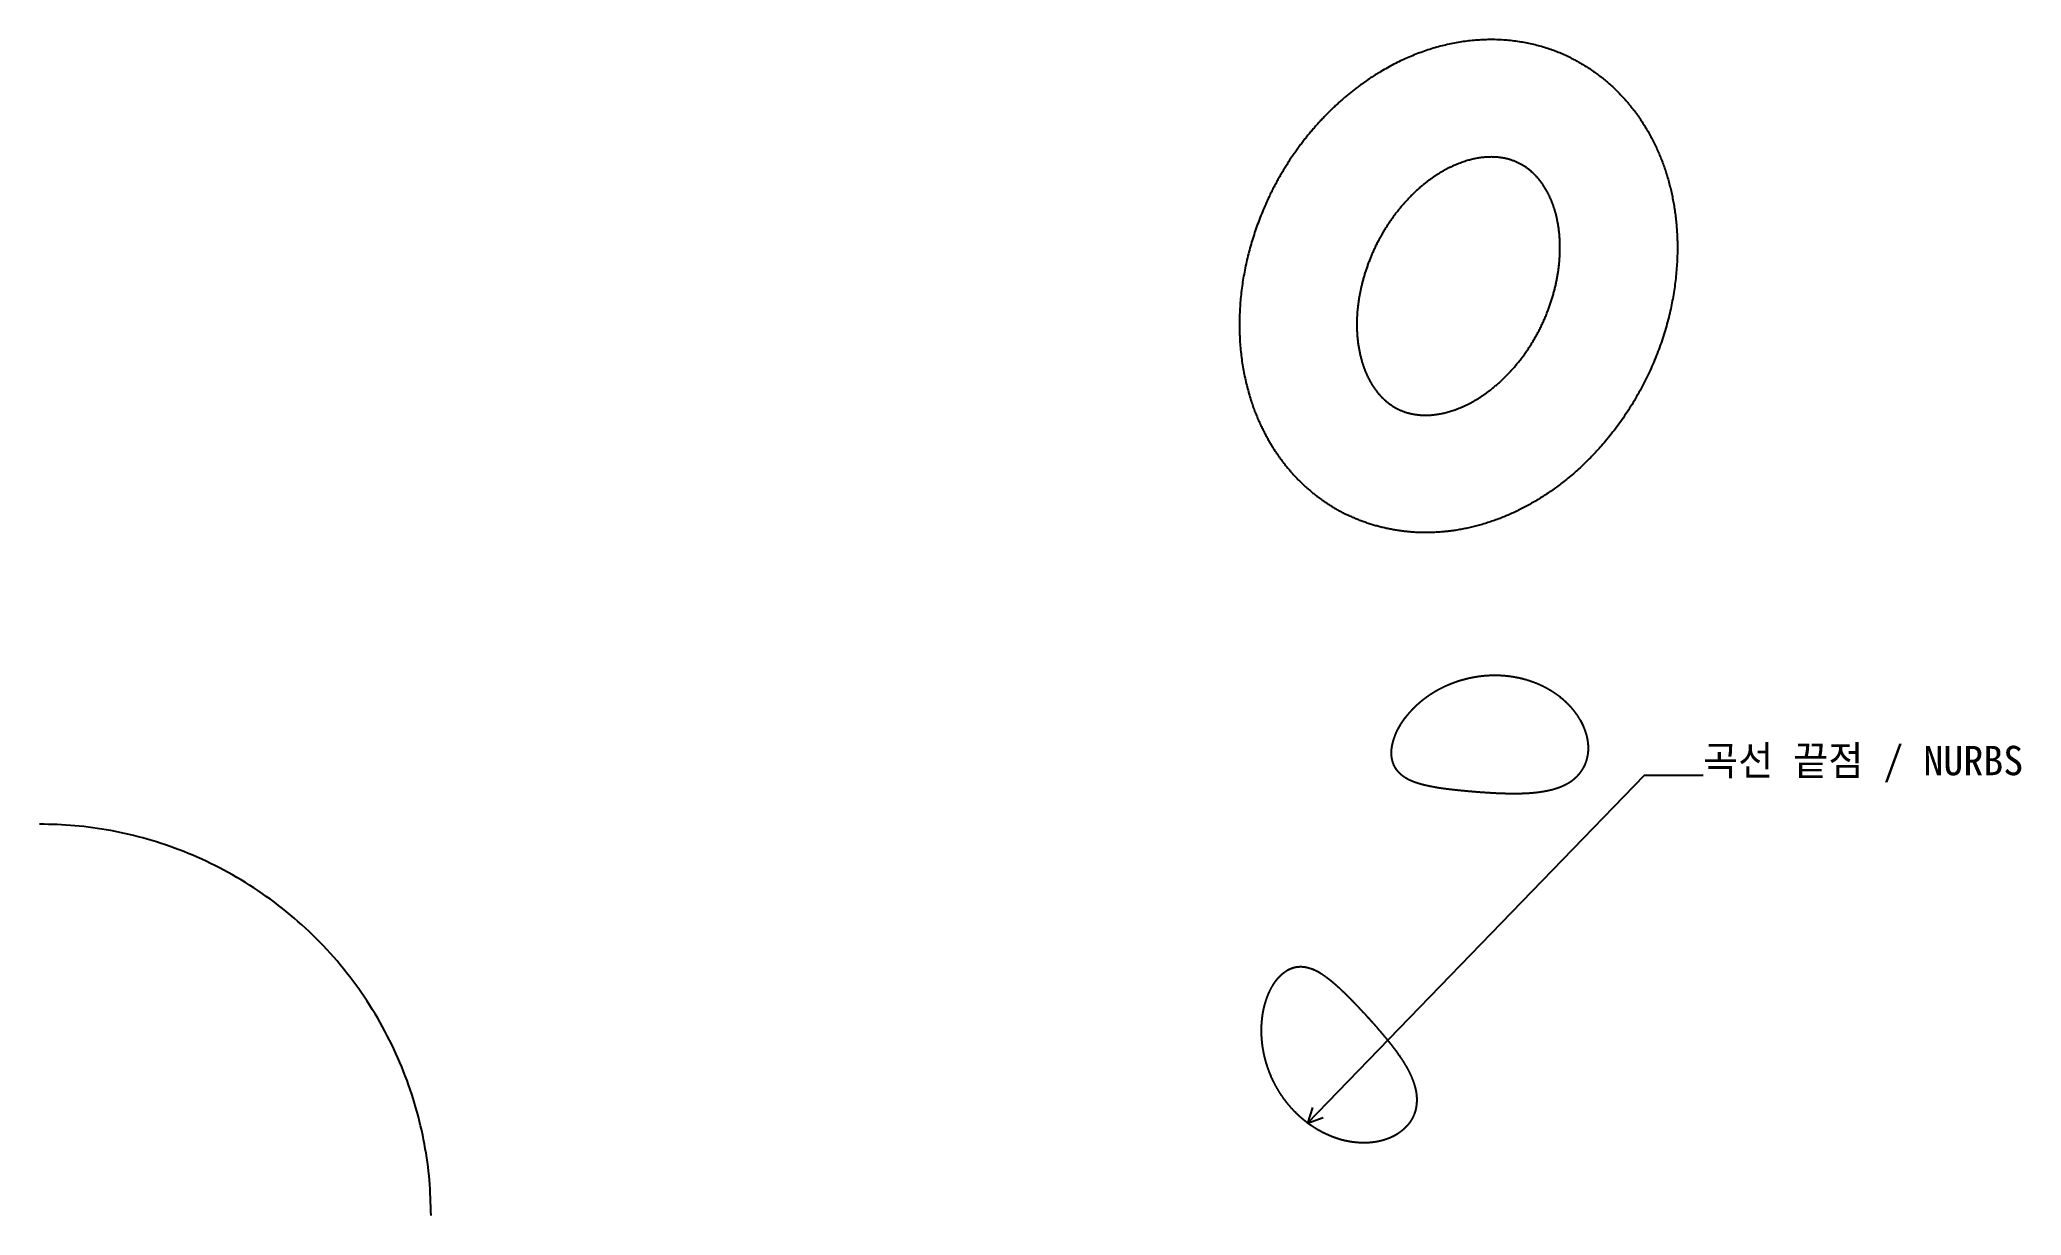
# Model space of a CAD drawing. Header units: millimetres. Extents: x 0 to 203, y 0 to 120.
import ezdxf

# ---------------------------------------------------------------- set-up
doc = ezdxf.new("R2010")
doc.units = ezdxf.units.MM
doc.layers.add('Default', color=7, linetype='CONTINUOUS', lineweight=25, true_color=0x4f8cff)

msp = doc.modelspace()

# ---------------------------------------------------------------- linework, layer by layer
at = {"layer": 'Default', "linetype": 'CONTINUOUS', "lineweight": 25, "true_color": 0x4f8cff}
for points in [[(129.59, 9.44, 0), (164, 45, 0), (170, 45, 0)], [(130.1, 11.04, 0), (129.59, 9.44, 0), (131.17, 10, 0)]]:
    msp.add_polyline3d(points, dxfattribs=at)
for points, degree, knots in [([(156.41, 118.36), (151.92, 120.57), (146.57, 121.05), (141.35, 119.57), (136.74, 116.74), (133.29, 114.61), (130.17, 111.69), (127.6, 108.16), (125.73, 104.3), (123.28, 99.23), (122.01, 93.59), (122.23, 88), (123.88, 83.09), (125.14, 79.32), (127.25, 75.94), (130.18, 73.3), (133.59, 71.64)], 4, [0, 0, 0, 0, 0, 0.25, 0.25, 0.25, 0.25, 0.5, 0.5, 0.5, 0.5, 0.75, 0.75, 0.75, 0.75, 1, 1, 1, 1, 1]), ([(155.38, 98.92), (155.38, 96.63), (154.96, 94.13), (154.07, 91.64), (152.79, 89.33), (151.24, 87.36), (149.81, 85.55), (148.15, 84.01), (146.38, 82.89), (144.65, 82.22), (143.1, 81.94), (141.38, 81.62), (139.87, 81.8), (138.7, 82.27), (137.58, 83.03), (136.62, 84.27), (135.87, 85.26), (135.21, 86.53), (134.75, 88.09), (134.55, 89.9), (134.63, 91.79), (134.73, 94.01), (135.22, 96.39), (136.12, 98.73), (137.37, 100.9), (138.85, 102.75), (140.28, 104.55), (141.95, 106.07), (143.72, 107.17), (145.45, 107.82), (146.99, 108.08), (148.7, 108.38), (150.2, 108.18), (151.36, 107.7), (152.48, 106.92), (153.43, 105.66), (154.11, 104.75), (154.71, 103.6), (155.15, 102.21), (155.38, 100.62), (155.38, 98.92)], 5, [0, 0, 0, 0, 0, 0, 0.125, 0.125, 0.125, 0.125, 0.125, 0.25, 0.25, 0.25, 0.25, 0.25, 0.375, 0.375, 0.375, 0.375, 0.375, 0.5, 0.5, 0.5, 0.5, 0.5, 0.625, 0.625, 0.625, 0.625, 0.625, 0.75, 0.75, 0.75, 0.75, 0.75, 0.875, 0.875, 0.875, 0.875, 0.875, 1, 1, 1, 1, 1, 1]), ([(167.38, 98.92), (167.38, 93.57), (166, 88.01), (163.3, 82.9), (159.69, 78.76), (156.62, 75.24), (152.9, 72.42), (148.75, 70.62), (144.53, 70.01), (141.7, 69.6), (138.84, 69.72), (136.09, 70.42), (133.59, 71.64)], 4, [0, 0, 0, 0, 0, 0.333333, 0.333333, 0.333333, 0.333333, 0.666667, 0.666667, 0.666667, 0.666667, 1, 1, 1, 1, 1]), ([(151.74, 54.79), (152.39, 54.62), (153.02, 54.39), (153.63, 54.13), (154.23, 53.82), (154.8, 53.46), (155.33, 53.06), (156.05, 52.42), (156.26, 52.22), (156.47, 52.01), (156.66, 51.79), (156.85, 51.56), (157.02, 51.32), (157.36, 50.82), (157.53, 50.54), (157.68, 50.26), (157.81, 49.98), (157.93, 49.68), (158.03, 49.38), (158.17, 48.87), (158.21, 48.66), (158.25, 48.46), (158.27, 48.25), (158.29, 48.04), (158.29, 47.83), (158.28, 47.52), (158.28, 47.42), (158.27, 47.32), (158.26, 47.22), (158.24, 47.11), (158.22, 47.01), (158.17, 46.74), (158.13, 46.56), (158.07, 46.39), (158.01, 46.22), (157.94, 46.06), (157.86, 45.9), (157.7, 45.61), (157.62, 45.49), (157.54, 45.37), (157.45, 45.25), (157.36, 45.14), (157.26, 45.03), (157.05, 44.81), (156.93, 44.71), (156.81, 44.6), (156.69, 44.5), (156.56, 44.41), (156.43, 44.32), (156.13, 44.14), (155.96, 44.05), (155.79, 43.97), (155.62, 43.89), (155.44, 43.81), (155.26, 43.75), (154.61, 43.53), (154.13, 43.41), (153.64, 43.32), (153.15, 43.25), (152.66, 43.2), (152.16, 43.17), (151.12, 43.13), (150.58, 43.13), (150.04, 43.13), (149.5, 43.15), (148.95, 43.17), (148.41, 43.2), (147.7, 43.25), (147.53, 43.26), (147.36, 43.27), (147.19, 43.28), (147.02, 43.3), (146.84, 43.31), (146.13, 43.37), (145.58, 43.42), (145.04, 43.47), (144.5, 43.53), (143.95, 43.59), (143.41, 43.66), (142.56, 43.8), (142.25, 43.86), (141.94, 43.92), (141.63, 43.99), (141.32, 44.06), (141.02, 44.15), (140.53, 44.31), (140.35, 44.38), (140.17, 44.45), (139.99, 44.53), (139.81, 44.62), (139.64, 44.72), (139.38, 44.89), (139.28, 44.96), (139.18, 45.03), (139.09, 45.11), (139, 45.19), (138.91, 45.27), (138.77, 45.43), (138.71, 45.5), (138.65, 45.57), (138.6, 45.65), (138.55, 45.73), (138.5, 45.81), (138.38, 46.03), (138.31, 46.17), (138.26, 46.32), (138.21, 46.48), (138.18, 46.63), (138.15, 46.79), (138.13, 47.07), (138.12, 47.19), (138.12, 47.31), (138.12, 47.43), (138.13, 47.54), (138.14, 47.66), (138.18, 47.97), (138.22, 48.16), (138.26, 48.35), (138.31, 48.54), (138.37, 48.72), (138.44, 48.9), (138.58, 49.27), (138.67, 49.45), (138.75, 49.63), (138.85, 49.8), (138.95, 49.98), (139.05, 50.15), (139.27, 50.49), (139.39, 50.66), (139.52, 50.83), (139.64, 50.99), (139.78, 51.15), (139.91, 51.31), (140.19, 51.62), (140.33, 51.76), (140.47, 51.91), (140.62, 52.05), (140.76, 52.18), (140.92, 52.32), (141.2, 52.56), (141.34, 52.67), (141.48, 52.77), (141.62, 52.88), (141.76, 52.98), (141.9, 53.08), (142.17, 53.26), (142.3, 53.34), (142.42, 53.42), (142.55, 53.5), (142.68, 53.58), (142.81, 53.65), (143.32, 53.92), (143.7, 54.11), (144.09, 54.28), (144.48, 54.44), (144.88, 54.58), (145.29, 54.7), (146.3, 54.96), (146.91, 55.08), (147.52, 55.16), (148.14, 55.21), (148.76, 55.22), (149.38, 55.19), (150.25, 55.09), (150.5, 55.06), (150.75, 55.02), (151, 54.97), (151.25, 54.92), (151.5, 54.86), (151.74, 54.79)], 7, [0, 0, 0, 0, 0, 0, 0, 0, 0.089687, 0.089687, 0.089687, 0.089687, 0.089687, 0.089687, 0.129027, 0.129027, 0.129027, 0.129027, 0.129027, 0.129027, 0.171716, 0.171716, 0.171716, 0.171716, 0.171716, 0.171716, 0.199799, 0.199799, 0.199799, 0.199799, 0.199799, 0.199799, 0.213417, 0.213417, 0.213417, 0.213417, 0.213417, 0.213417, 0.237519, 0.237519, 0.237519, 0.237519, 0.237519, 0.237519, 0.257124, 0.257124, 0.257124, 0.257124, 0.257124, 0.257124, 0.27839, 0.27839, 0.27839, 0.27839, 0.27839, 0.27839, 0.303989, 0.303989, 0.303989, 0.303989, 0.303989, 0.303989, 0.370516, 0.370516, 0.370516, 0.370516, 0.370516, 0.370516, 0.443356, 0.443356, 0.443356, 0.443356, 0.443356, 0.443356, 0.466397, 0.466397, 0.466397, 0.466397, 0.466397, 0.466397, 0.539753, 0.539753, 0.539753, 0.539753, 0.539753, 0.539753, 0.582263, 0.582263, 0.582263, 0.582263, 0.582263, 0.582263, 0.608509, 0.608509, 0.608509, 0.608509, 0.608509, 0.608509, 0.624689, 0.624689, 0.624689, 0.624689, 0.624689, 0.624689, 0.637078, 0.637078, 0.637078, 0.637078, 0.637078, 0.637078, 0.658464, 0.658464, 0.658464, 0.658464, 0.658464, 0.658464, 0.674515, 0.674515, 0.674515, 0.674515, 0.674515, 0.674515, 0.700411, 0.700411, 0.700411, 0.700411, 0.700411, 0.700411, 0.727255, 0.727255, 0.727255, 0.727255, 0.727255, 0.727255, 0.755176, 0.755176, 0.755176, 0.755176, 0.755176, 0.755176, 0.782324, 0.782324, 0.782324, 0.782324, 0.782324, 0.782324, 0.805685, 0.805685, 0.805685, 0.805685, 0.805685, 0.805685, 0.825915, 0.825915, 0.825915, 0.825915, 0.825915, 0.825915, 0.882784, 0.882784, 0.882784, 0.882784, 0.882784, 0.882784, 0.965919, 0.965919, 0.965919, 0.965919, 0.965919, 0.965919, 1, 1, 1, 1, 1, 1, 1, 1]), ([(129.59, 9.44), (130.13, 9.04), (130.69, 8.68), (131.28, 8.36), (131.89, 8.08), (132.52, 7.85), (133.16, 7.67), (134.11, 7.5), (134.4, 7.46), (134.69, 7.43), (134.99, 7.41), (135.28, 7.4), (135.57, 7.41), (136.18, 7.45), (136.5, 7.49), (136.81, 7.54), (137.12, 7.61), (137.43, 7.7), (137.73, 7.81), (138.21, 8.02), (138.4, 8.11), (138.59, 8.21), (138.77, 8.32), (138.94, 8.43), (139.11, 8.56), (139.35, 8.76), (139.42, 8.82), (139.5, 8.89), (139.57, 8.96), (139.64, 9.04), (139.71, 9.11), (139.89, 9.32), (140, 9.46), (140.11, 9.61), (140.2, 9.76), (140.29, 9.92), (140.37, 10.08), (140.49, 10.38), (140.54, 10.52), (140.59, 10.66), (140.63, 10.8), (140.66, 10.94), (140.68, 11.09), (140.72, 11.39), (140.74, 11.55), (140.74, 11.71), (140.74, 11.87), (140.74, 12.02), (140.73, 12.18), (140.69, 12.53), (140.66, 12.72), (140.62, 12.9), (140.57, 13.09), (140.52, 13.27), (140.46, 13.46), (140.24, 14.1), (140.04, 14.56), (139.81, 15), (139.56, 15.43), (139.29, 15.85), (139.01, 16.25), (138.41, 17.1), (138.08, 17.53), (137.74, 17.95), (137.39, 18.37), (137.04, 18.78), (136.68, 19.19), (136.21, 19.73), (136.1, 19.85), (135.98, 19.98), (135.87, 20.11), (135.75, 20.24), (135.64, 20.36), (135.15, 20.89), (134.78, 21.29), (134.4, 21.69), (134.02, 22.08), (133.64, 22.47), (133.25, 22.85), (132.61, 23.44), (132.38, 23.65), (132.14, 23.86), (131.9, 24.06), (131.65, 24.26), (131.39, 24.44), (130.96, 24.73), (130.8, 24.83), (130.63, 24.93), (130.46, 25.02), (130.28, 25.1), (130.1, 25.18), (129.8, 25.28), (129.68, 25.32), (129.57, 25.35), (129.45, 25.38), (129.33, 25.4), (129.21, 25.41), (129, 25.43), (128.91, 25.43), (128.82, 25.43), (128.72, 25.43), (128.63, 25.42), (128.54, 25.41), (128.29, 25.37), (128.14, 25.33), (127.98, 25.28), (127.83, 25.22), (127.69, 25.16), (127.55, 25.08), (127.31, 24.93), (127.22, 24.86), (127.12, 24.79), (127.03, 24.71), (126.94, 24.63), (126.85, 24.55), (126.63, 24.33), (126.5, 24.19), (126.38, 24.04), (126.27, 23.88), (126.16, 23.72), (126.06, 23.56), (125.86, 23.22), (125.77, 23.04), (125.68, 22.86), (125.6, 22.68), (125.52, 22.49), (125.45, 22.3), (125.32, 21.92), (125.26, 21.72), (125.2, 21.52), (125.15, 21.32), (125.1, 21.12), (125.06, 20.91), (124.99, 20.51), (124.96, 20.31), (124.94, 20.11), (124.92, 19.91), (124.9, 19.7), (124.89, 19.5), (124.87, 19.13), (124.87, 18.95), (124.87, 18.78), (124.88, 18.6), (124.88, 18.43), (124.89, 18.26), (124.92, 17.93), (124.93, 17.78), (124.94, 17.63), (124.96, 17.48), (124.98, 17.33), (125, 17.19), (125.1, 16.62), (125.18, 16.2), (125.29, 15.79), (125.41, 15.39), (125.54, 14.98), (125.7, 14.59), (126.11, 13.63), (126.39, 13.08), (126.7, 12.54), (127.05, 12.03), (127.42, 11.53), (127.83, 11.06), (128.44, 10.43), (128.62, 10.26), (128.8, 10.08), (128.99, 9.92), (129.19, 9.75), (129.39, 9.6), (129.59, 9.44)], 7, [0, 0, 0, 0, 0, 0, 0, 0, 0.089687, 0.089687, 0.089687, 0.089687, 0.089687, 0.089687, 0.129027, 0.129027, 0.129027, 0.129027, 0.129027, 0.129027, 0.171716, 0.171716, 0.171716, 0.171716, 0.171716, 0.171716, 0.199799, 0.199799, 0.199799, 0.199799, 0.199799, 0.199799, 0.213417, 0.213417, 0.213417, 0.213417, 0.213417, 0.213417, 0.237519, 0.237519, 0.237519, 0.237519, 0.237519, 0.237519, 0.257124, 0.257124, 0.257124, 0.257124, 0.257124, 0.257124, 0.27839, 0.27839, 0.27839, 0.27839, 0.27839, 0.27839, 0.303989, 0.303989, 0.303989, 0.303989, 0.303989, 0.303989, 0.370516, 0.370516, 0.370516, 0.370516, 0.370516, 0.370516, 0.443356, 0.443356, 0.443356, 0.443356, 0.443356, 0.443356, 0.466397, 0.466397, 0.466397, 0.466397, 0.466397, 0.466397, 0.539753, 0.539753, 0.539753, 0.539753, 0.539753, 0.539753, 0.582263, 0.582263, 0.582263, 0.582263, 0.582263, 0.582263, 0.608509, 0.608509, 0.608509, 0.608509, 0.608509, 0.608509, 0.624689, 0.624689, 0.624689, 0.624689, 0.624689, 0.624689, 0.637078, 0.637078, 0.637078, 0.637078, 0.637078, 0.637078, 0.658464, 0.658464, 0.658464, 0.658464, 0.658464, 0.658464, 0.674515, 0.674515, 0.674515, 0.674515, 0.674515, 0.674515, 0.700411, 0.700411, 0.700411, 0.700411, 0.700411, 0.700411, 0.727255, 0.727255, 0.727255, 0.727255, 0.727255, 0.727255, 0.755176, 0.755176, 0.755176, 0.755176, 0.755176, 0.755176, 0.782324, 0.782324, 0.782324, 0.782324, 0.782324, 0.782324, 0.805685, 0.805685, 0.805685, 0.805685, 0.805685, 0.805685, 0.825915, 0.825915, 0.825915, 0.825915, 0.825915, 0.825915, 0.882784, 0.882784, 0.882784, 0.882784, 0.882784, 0.882784, 0.965919, 0.965919, 0.965919, 0.965919, 0.965919, 0.965919, 1, 1, 1, 1, 1, 1, 1, 1])]:
    msp.add_open_spline(points, degree=degree, knots=knots, dxfattribs=at)
msp.add_open_spline([(156.41, 118.36), (160.49, 116.37), (163.95, 113.06), (166.25, 108.75), (167.38, 103.92), (167.38, 98.92)], degree=5, dxfattribs=at)
msp.add_rational_spline([(40, 0), (40, 40), (0, 40)], [1, 0.707106781187, 1], degree=2, dxfattribs=at)

# ---------------------------------------------------------------- texts
msp.add_text('곡선 끝점 / NURBS', height=3, dxfattribs=at).set_placement((170, 45))

doc.saveas('drawing.dxf')
